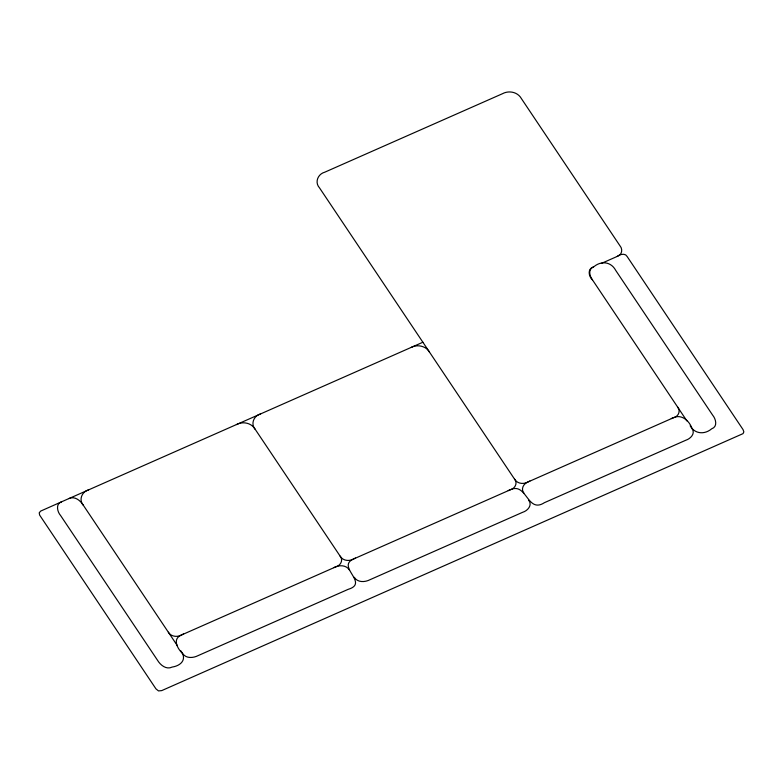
<?xml version="1.0" encoding="UTF-8"?>
<svg xmlns="http://www.w3.org/2000/svg" width="783" height="783" viewBox="0 0 783 783"><rect width="100%" height="100%" fill="white"/><g stroke="black" fill="none" stroke-linecap="round" stroke-linejoin="round"><path stroke-width="1.17" d="M617.376 256.354C622.054 254.945 623.053 249.102 619.882 245.676L521.449 98.678C517.759 91.944 508.872 90.162 502.363 93.764L324.798 172.182C317.927 173.953 314.414 182.341 319.503 187.861L514.451 478.981C517.984 482.866 515.126 488.484 510.487 489.698L353.27 559.131C348.826 561.577 342.621 560.677 340.037 555.999L255.366 429.564C250.315 424.083 253.731 415.724 260.573 413.923M61.211 501.972C55.593 503.919 57.218 511.828 60.624 515.566L157.491 660.216C160.368 665.061 166.299 669.984 172.162 667.067C181.695 665.589 187.137 658.777 180.726 650.732M690.166 425.766C694.599 433.939 704.436 434.947 711.698 428.8C717.942 426.657 715.858 418.905 712.599 415.068L615.732 270.419C611.21 261.825 601.432 260.377 593.857 266.739A14.965 12.528 21.5 0 0 593.328 266.983C587.808 269.225 589.579 276.242 592.486 279.893A35.597 29.793 21.5 0 0 592.888 280.51L677.246 406.485A18.322 15.337 21.5 0 1 677.53 406.925C680.965 410.84 678.47 416.634 673.595 417.672L527.693 482.103C523.298 484.511 517.162 483.708 514.539 479.118M340.125 556.136C343.571 560.041 340.625 565.522 336.073 566.726L181.372 635.042C172.084 638.938 177.408 648.725 182.791 653.746C186.266 658.709 193.274 658.063 198.079 655.625L348.269 589.296C369.204 583.022 336.396 566.892 353.27 559.131A30.664 25.653 21.5 0 1 355.472 558.044M236.378 424.611L260.181 414.099M411.281 347.368C417.124 344.266 425.923 345.753 429.505 352.135M88.665 489.835C81.833 491.646 78.417 499.994 83.468 505.475L168.139 631.91C170.723 636.599 176.929 637.489 181.372 635.042M68.845 498.595L88.273 490.011M593.328 266.983C587.24 268.931 588.65 276.438 592.486 279.893M61.358 501.903L40.647 511.103L39.209 512.836L39.649 515.106L155.954 688.864L158.499 690.919L161.729 690.606L743.028 433.635L743.85 431.873L743.047 429.603L627.134 256.511C625.49 252.899 619.784 254.191 617.082 256.481M601.364 263.431L617.043 256.501M61.514 501.834L68.787 498.614M88.763 489.796L236.28 424.65M260.661 413.884L422.889 342.24M236.769 424.435C243.121 421.117 251.588 422.957 255.229 429.358M69.1 498.487C74.835 495.884 80.483 500.611 83.331 505.27M508.177 490.608A30.664 25.653 21.5 0 1 510.487 489.698C526.861 482.034 527.233 513.863 544.391 502.686L685.791 440.242C690.44 438.803 695.637 433.596 692.064 428.653C689.637 421.176 681.729 413.786 673.595 417.672A30.664 25.653 21.5 0 0 671.285 418.582M349.463 570.073C346.722 565.532 340.644 564.846 336.073 566.726A30.586 25.594 21.5 0 0 333.764 567.636M354.278 577.267C357.567 582.709 364.976 582.327 369.977 579.714L522.682 512.278C527.595 510.849 532.694 505.172 528.691 500.249M677.53 406.925L686.877 420.882M168.325 632.184L177.467 645.838M523.876 493.055C520.597 489.14 523.455 483.777 527.693 482.103A30.566 25.585 21.5 0 1 529.885 481.026M181.372 635.042A30.566 25.575 21.5 0 1 183.574 633.956"/></g></svg>
